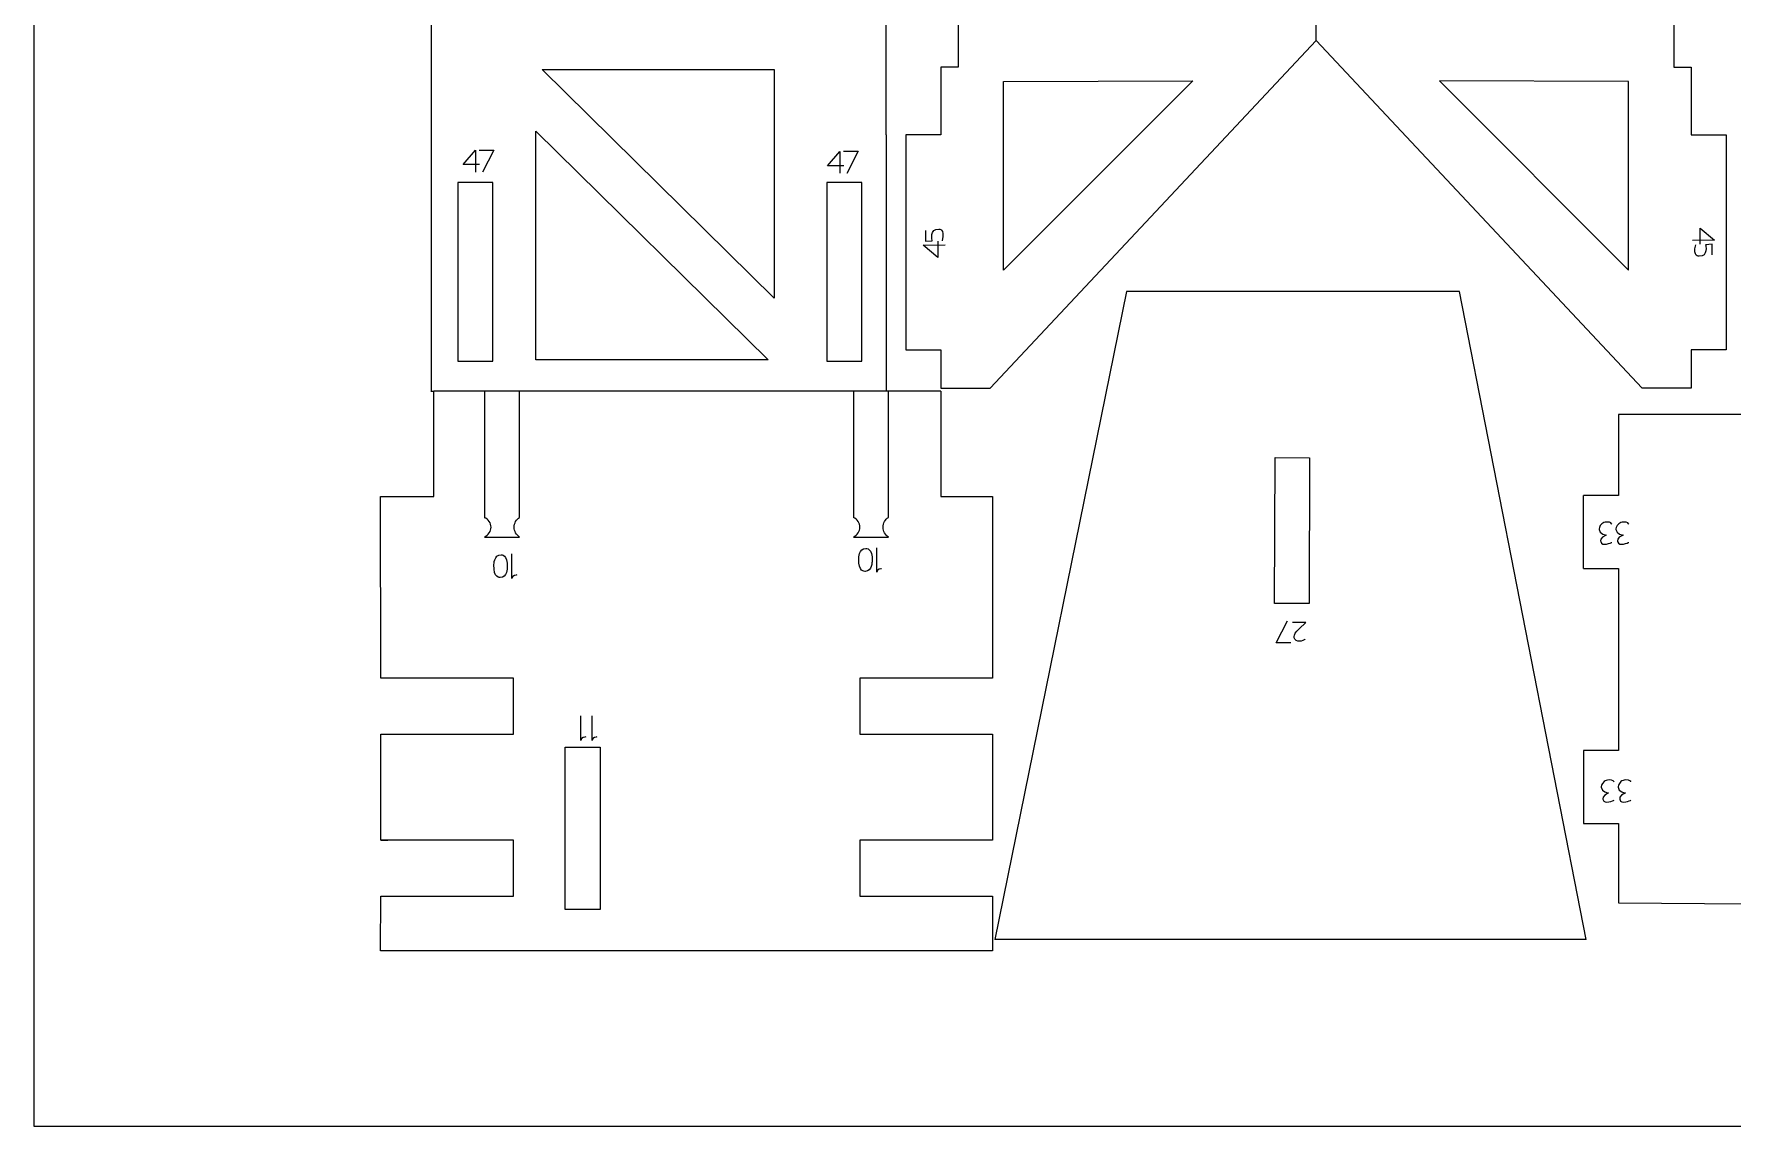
# Model space of a CAD drawing. Header units: centimetres. Extents: x -25 to 25, y -32.5 to 32.5.
# Drawn here: x -25 to -10.14, y -32.5 to -22.95 of the extents above; entities that cross this region are included whole.
import ezdxf

# ---------------------------------------------------------------- set-up
doc = ezdxf.new("R2010")
doc.units = ezdxf.units.CM
doc.header["$MEASUREMENT"] = 0
doc.layers.add('Capa 1', color=7, linetype='Continuous')

msp = doc.modelspace()

# ---------------------------------------------------------------- linework, layer by layer
at = {"layer": 'Capa 1', "color": 254}
msp.add_lwpolyline([(-25, -32.5), (25, -32.5), (25, 32.5), (-25, 32.5), (-25, -32.5)], close=True, dxfattribs=at)
at = {"layer": 'Capa 1', "color": 250, "lineweight": 9}
for points, knots in [([(-20.7962, -8.16641), (-20.7962, -8.16641), (-21.52369, -12.03015), (-21.52369, -12.03015), (-21.52369, -12.03015), (-21.52369, -12.03015), (-21.52369, -17.37187), (-21.52369, -17.37187), (-21.52369, -17.37187), (-21.52369, -17.37187), (-21.52369, -18.76288), (-21.52369, -18.76288), (-21.52369, -18.76288), (-21.52369, -18.76288), (-21.52369, -26.07733), (-21.52369, -26.07733)], [0, 0, 0, 0, 0.2, 0.2, 0.2, 0.2, 0.4, 0.4, 0.4, 0.4, 0.6, 0.6, 0.6, 0.6, 1, 1, 1, 1]), ([(-17.36773, -21.08445), (-17.36773, -21.08445), (-17.06173, -21.08445), (-17.06173, -21.08445), (-17.06173, -21.08445), (-17.06173, -21.08445), (-17.06173, -21.6745), (-17.06173, -21.6745), (-17.06173, -21.6745), (-17.06173, -21.6745), (-16.90873, -21.6745), (-16.90873, -21.6745), (-16.90873, -21.6745), (-16.90873, -21.6745), (-16.90873, -23.23733), (-16.90873, -23.23733), (-16.90873, -23.23733), (-16.90873, -23.23733), (-17.06173, -23.23733), (-17.06173, -23.23733), (-17.06173, -23.23733), (-17.06173, -23.23733), (-17.06173, -23.82737), (-17.06173, -23.82737), (-17.06173, -23.82737), (-17.06173, -23.82737), (-17.36773, -23.82737), (-17.36773, -23.82737)], [0, 0, 0, 0, 0.125, 0.125, 0.125, 0.125, 0.25, 0.25, 0.25, 0.25, 0.375, 0.375, 0.375, 0.375, 0.5, 0.5, 0.5, 0.5, 0.625, 0.625, 0.625, 0.625, 0.75, 0.75, 0.75, 0.75, 1, 1, 1, 1]), ([(-10.18649, -21.08446), (-10.18649, -21.08446), (-10.49249, -21.08446), (-10.49249, -21.08446), (-10.49249, -21.08446), (-10.49249, -21.08446), (-10.49249, -21.67451), (-10.49249, -21.67451), (-10.49249, -21.67451), (-10.49249, -21.67451), (-10.64549, -21.67451), (-10.64549, -21.67451), (-10.64549, -21.67451), (-10.64549, -21.67451), (-10.64549, -23.23734), (-10.64549, -23.23734), (-10.64549, -23.23734), (-10.64549, -23.23734), (-10.49249, -23.23734), (-10.49249, -23.23734), (-10.49249, -23.23734), (-10.49249, -23.23734), (-10.49249, -23.82738), (-10.49249, -23.82738), (-10.49249, -23.82738), (-10.49249, -23.82738), (-10.18649, -23.82738), (-10.18649, -23.82738)], [0, 0, 0, 0, 0.125, 0.125, 0.125, 0.125, 0.25, 0.25, 0.25, 0.25, 0.375, 0.375, 0.375, 0.375, 0.5, 0.5, 0.5, 0.5, 0.625, 0.625, 0.625, 0.625, 0.75, 0.75, 0.75, 0.75, 1, 1, 1, 1]), ([(-17.06168, -26.04398), (-17.06168, -26.04398), (-16.63073, -26.04405), (-16.63073, -26.04405), (-16.63073, -26.04405), (-16.63073, -26.04405), (-13.77711, -23.00346), (-13.77711, -23.00346)], [0, 0, 0, 0, 0.33333333, 0.33333333, 0.33333333, 0.33333333, 1, 1, 1, 1]), ([(-10.49254, -26.04399), (-10.49254, -26.04399), (-10.92349, -26.04406), (-10.92349, -26.04406), (-10.92349, -26.04406), (-10.92349, -26.04406), (-13.77711, -23.00347), (-13.77711, -23.00347)], [0, 0, 0, 0, 0.33333333, 0.33333333, 0.33333333, 0.33333333, 1, 1, 1, 1]), ([(-18.51912, -25.25768), (-18.51912, -25.25768), (-18.51912, -23.25566), (-18.51912, -23.25566), (-18.51912, -23.25566), (-18.51912, -23.25566), (-20.55218, -23.25566), (-20.55218, -23.25566), (-20.55218, -23.25566), (-20.55218, -23.25566), (-18.51912, -25.25768), (-18.51912, -25.25768)], [0, 0, 0, 0, 0.25, 0.25, 0.25, 0.25, 0.5, 0.5, 0.5, 0.5, 1, 1, 1, 1]), ([(-16.51188, -25.01117), (-16.51188, -25.01117), (-14.85664, -23.35594), (-14.85664, -23.35594), (-14.85664, -23.35594), (-14.85664, -23.35594), (-16.51189, -23.36044), (-16.51189, -23.36044), (-16.51189, -23.36044), (-16.51189, -23.36044), (-16.51188, -25.01117), (-16.51188, -25.01117)], [0, 0, 0, 0, 0.25, 0.25, 0.25, 0.25, 0.5, 0.5, 0.5, 0.5, 1, 1, 1, 1]), ([(-11.04234, -25.01118), (-11.04234, -25.01118), (-12.69758, -23.35595), (-12.69758, -23.35595), (-12.69758, -23.35595), (-12.69758, -23.35595), (-11.04233, -23.36045), (-11.04233, -23.36045), (-11.04233, -23.36045), (-11.04233, -23.36045), (-11.04234, -25.01118), (-11.04234, -25.01118)], [0, 0, 0, 0, 0.25, 0.25, 0.25, 0.25, 0.5, 0.5, 0.5, 0.5, 1, 1, 1, 1]), ([(-20.60615, -23.79542), (-20.60615, -23.79542), (-20.60615, -25.79744), (-20.60615, -25.79744), (-20.60615, -25.79744), (-20.60615, -25.79744), (-18.57309, -25.79744), (-18.57309, -25.79744), (-18.57309, -25.79744), (-18.57309, -25.79744), (-20.60615, -23.79542), (-20.60615, -23.79542)], [0, 0, 0, 0, 0.25, 0.25, 0.25, 0.25, 0.5, 0.5, 0.5, 0.5, 1, 1, 1, 1]), ([(-20.98209, -25.80797), (-20.98209, -25.80797), (-21.28809, -25.80797), (-21.28809, -25.80797), (-21.28809, -25.80797), (-21.28809, -25.80797), (-21.28809, -24.24514), (-21.28809, -24.24514), (-21.28809, -24.24514), (-21.28809, -24.24514), (-20.98209, -24.24514), (-20.98209, -24.24514), (-20.98209, -24.24514), (-20.98209, -24.24514), (-20.98209, -25.80797), (-20.98209, -25.80797)], [0, 0, 0, 0, 0.2, 0.2, 0.2, 0.2, 0.4, 0.4, 0.4, 0.4, 0.6, 0.6, 0.6, 0.6, 1, 1, 1, 1]), ([(-18.05856, -25.80797), (-18.05856, -25.80797), (-18.05856, -24.24514), (-18.05856, -24.24514), (-18.05856, -24.24514), (-18.05856, -24.24514), (-17.75256, -24.24514), (-17.75256, -24.24514), (-17.75256, -24.24514), (-17.75256, -24.24514), (-17.75256, -25.80797), (-17.75256, -25.80797), (-17.75256, -25.80797), (-17.75256, -25.80797), (-18.05856, -25.80797), (-18.05856, -25.80797)], [0, 0, 0, 0, 0.2, 0.2, 0.2, 0.2, 0.4, 0.4, 0.4, 0.4, 0.6, 0.6, 0.6, 0.6, 1, 1, 1, 1]), ([(-11.41312, -30.86678), (-11.41312, -30.86678), (-12.52117, -25.19965), (-12.52117, -25.19965), (-12.52117, -25.19965), (-12.52117, -25.19965), (-12.56498, -25.19965), (-12.56498, -25.19965), (-12.56498, -25.19965), (-12.56498, -25.19965), (-15.43549, -25.19965), (-15.43549, -25.19965), (-15.43549, -25.19965), (-15.43549, -25.19965), (-16.58738, -30.86678), (-16.58738, -30.86678)], [0, 0, 0, 0, 0.2, 0.2, 0.2, 0.2, 0.4, 0.4, 0.4, 0.4, 0.6, 0.6, 0.6, 0.6, 1, 1, 1, 1]), ([(-17.36773, -25.70915), (-17.36773, -25.70915), (-17.06173, -25.70915), (-17.06173, -25.70915), (-17.06173, -25.70915), (-17.06173, -25.70915), (-17.06168, -26.04398), (-17.06168, -26.04398)], [0, 0, 0, 0, 0.33333333, 0.33333333, 0.33333333, 0.33333333, 1, 1, 1, 1]), ([(-10.18649, -25.70916), (-10.18649, -25.70916), (-10.49249, -25.70916), (-10.49249, -25.70916), (-10.49249, -25.70916), (-10.49249, -25.70916), (-10.49254, -26.04399), (-10.49254, -26.04399)], [0, 0, 0, 0, 0.33333333, 0.33333333, 0.33333333, 0.33333333, 1, 1, 1, 1]), ([(-21.96637, -30.96625), (-21.96637, -30.96625), (-21.96406, -30.48825), (-21.96406, -30.48825), (-21.96406, -30.48825), (-21.96406, -30.48825), (-20.80153, -30.48825), (-20.80153, -30.48825), (-20.80153, -30.48825), (-20.80153, -30.48825), (-20.80153, -29.99795), (-20.80153, -29.99795), (-20.80153, -29.99795), (-20.80153, -29.99795), (-21.96406, -29.99795), (-21.96406, -29.99795), (-21.96406, -29.99795), (-21.95454, -29.99795), (-21.82843, -29.99795), (-21.96406, -29.99795), (-21.96406, -29.99795), (-21.96406, -29.99795), (-21.96355, -29.07301), (-21.96355, -29.07301), (-21.96355, -29.07301), (-21.86229, -29.07301), (-21.11264, -29.07301), (-20.80102, -29.07301), (-20.80102, -29.07301), (-20.80102, -29.07301), (-20.80102, -28.58271), (-20.80102, -28.58271), (-20.80102, -28.58271), (-20.80102, -28.58271), (-21.96355, -28.58271), (-21.96355, -28.58271), (-21.96355, -28.58271), (-21.96355, -28.58271), (-21.96664, -26.99228), (-21.96664, -26.99228), (-21.96664, -26.99228), (-21.96664, -26.99228), (-21.49978, -26.99228), (-21.49978, -26.99228), (-21.49978, -26.99228), (-21.49978, -26.99228), (-21.49978, -26.07081), (-21.49978, -26.07081)], [0, 0, 0, 0, 0.07692308, 0.07692308, 0.07692308, 0.07692308, 0.15384615, 0.15384615, 0.15384615, 0.15384615, 0.23076923, 0.23076923, 0.23076923, 0.23076923, 0.30769231, 0.30769231, 0.30769231, 0.30769231, 0.38461538, 0.38461538, 0.38461538, 0.38461538, 0.46153846, 0.46153846, 0.46153846, 0.46153846, 0.53846154, 0.53846154, 0.53846154, 0.53846154, 0.61538462, 0.61538462, 0.61538462, 0.61538462, 0.69230769, 0.69230769, 0.69230769, 0.69230769, 0.76923077, 0.76923077, 0.76923077, 0.76923077, 0.84615385, 0.84615385, 0.84615385, 0.84615385, 1, 1, 1, 1]), ([(-17.06172, -26.07081), (-17.06172, -26.07081), (-17.06172, -26.99228), (-17.06172, -26.99228), (-17.06172, -26.99228), (-17.06172, -26.99228), (-16.60853, -26.99228), (-16.60853, -26.99228), (-16.60853, -26.99228), (-16.60853, -26.99228), (-16.60886, -28.58271), (-16.60886, -28.58271), (-16.60886, -28.58271), (-16.60886, -28.58271), (-17.77139, -28.58271), (-17.77139, -28.58271), (-17.77139, -28.58271), (-17.77139, -28.58271), (-17.77139, -29.07301), (-17.77139, -29.07301), (-17.77139, -29.07301), (-17.47077, -29.07301), (-16.66687, -29.07301), (-16.60886, -29.07301), (-16.60886, -29.07301), (-16.60886, -29.07301), (-16.60835, -29.99796), (-16.60835, -29.99796), (-16.60835, -29.99796), (-16.62352, -29.99796), (-17.49848, -29.99795), (-17.77088, -29.99795), (-17.77088, -29.99795), (-17.77088, -29.99795), (-17.77088, -30.48825), (-17.77088, -30.48825), (-17.77088, -30.48825), (-17.77088, -30.48825), (-16.60835, -30.48825), (-16.60835, -30.48825), (-16.60835, -30.48825), (-16.60835, -30.48825), (-16.60835, -30.96625), (-16.60835, -30.96625), (-16.60835, -30.96625), (-16.60835, -30.96625), (-21.96637, -30.96625), (-21.96637, -30.96625)], [0, 0, 0, 0, 0.07692308, 0.07692308, 0.07692308, 0.07692308, 0.15384615, 0.15384615, 0.15384615, 0.15384615, 0.23076923, 0.23076923, 0.23076923, 0.23076923, 0.30769231, 0.30769231, 0.30769231, 0.30769231, 0.38461538, 0.38461538, 0.38461538, 0.38461538, 0.46153846, 0.46153846, 0.46153846, 0.46153846, 0.53846154, 0.53846154, 0.53846154, 0.53846154, 0.61538462, 0.61538462, 0.61538462, 0.61538462, 0.69230769, 0.69230769, 0.69230769, 0.69230769, 0.76923077, 0.76923077, 0.76923077, 0.76923077, 0.84615385, 0.84615385, 0.84615385, 0.84615385, 1, 1, 1, 1]), ([(-11.43646, -29.85393), (-11.28472, -29.85393), (-11.26824, -29.85393), (-11.12808, -29.85393), (-11.12808, -29.85393), (-11.12808, -29.85393), (-11.12876, -30.54797), (-11.12876, -30.54797), (-11.12876, -30.54797), (-11.12876, -30.54797), (-9.24631, -30.56199), (-9.24631, -30.56199), (-9.24631, -30.56199), (-9.24631, -30.37003), (-9.24867, -30.3718), (-9.24631, -30.25599), (-9.24631, -30.25599), (-9.24631, -30.25599), (-7.65394, -30.25599), (-7.65394, -30.25599), (-7.65394, -30.25599), (-7.65394, -30.39812), (-7.65158, -30.36776), (-7.65158, -30.56199), (-7.65158, -30.56199), (-7.65158, -30.56199), (-5.7698, -30.56199), (-5.7698, -30.56199), (-5.7698, -30.56199), (-5.7698, -30.56199), (-5.76979, -29.85393), (-5.76979, -29.85393), (-5.76979, -29.85393), (-5.65508, -29.85393), (-5.85043, -29.85393), (-5.46144, -29.85393), (-5.46144, -29.85393), (-5.46144, -29.85393), (-5.46144, -29.21604), (-5.46144, -29.21604), (-5.46144, -29.21604), (-5.61427, -29.21604), (-5.68577, -29.21604), (-5.76744, -29.21604), (-5.76744, -29.21604), (-5.76744, -29.21604), (-5.7698, -27.62131), (-5.7698, -27.62131), (-5.7698, -27.62131), (-5.66035, -27.62131), (-5.67053, -27.62131), (-5.46144, -27.62131), (-5.46144, -27.62131), (-5.46144, -27.62131), (-5.46144, -26.98342), (-5.46144, -26.98342), (-5.46144, -26.98342), (-5.61427, -26.98342), (-5.67452, -26.98342), (-5.76744, -26.98342), (-5.76744, -26.98342), (-5.76744, -26.98342), (-5.7698, -26.27536), (-5.7698, -26.27536), (-5.7698, -26.27536), (-5.7698, -26.27536), (-7.65158, -26.27536), (-7.65158, -26.27536), (-7.65158, -26.27536), (-7.65224, -26.36142), (-7.65394, -26.57431), (-7.65394, -26.68336), (-7.65394, -26.68336), (-7.65394, -26.68336), (-9.24631, -26.68336), (-9.24631, -26.68336), (-9.24631, -26.68336), (-9.24631, -26.60015), (-9.24631, -26.42836), (-9.24631, -26.27536), (-9.24631, -26.27536), (-9.24631, -26.27536), (-11.12808, -26.27536), (-11.12808, -26.27536), (-11.12808, -26.27536), (-11.12808, -26.27536), (-11.13046, -26.98342), (-11.13046, -26.98342), (-11.13046, -26.98342), (-11.26571, -26.98342), (-11.28197, -26.98342), (-11.43646, -26.98342)], [0, 0, 0, 0, 0.04166667, 0.04166667, 0.04166667, 0.04166667, 0.08333333, 0.08333333, 0.08333333, 0.08333333, 0.125, 0.125, 0.125, 0.125, 0.16666667, 0.16666667, 0.16666667, 0.16666667, 0.20833333, 0.20833333, 0.20833333, 0.20833333, 0.25, 0.25, 0.25, 0.25, 0.29166667, 0.29166667, 0.29166667, 0.29166667, 0.33333333, 0.33333333, 0.33333333, 0.33333333, 0.375, 0.375, 0.375, 0.375, 0.41666667, 0.41666667, 0.41666667, 0.41666667, 0.45833333, 0.45833333, 0.45833333, 0.45833333, 0.5, 0.5, 0.5, 0.5, 0.54166667, 0.54166667, 0.54166667, 0.54166667, 0.58333333, 0.58333333, 0.58333333, 0.58333333, 0.625, 0.625, 0.625, 0.625, 0.66666667, 0.66666667, 0.66666667, 0.66666667, 0.70833333, 0.70833333, 0.70833333, 0.70833333, 0.75, 0.75, 0.75, 0.75, 0.79166667, 0.79166667, 0.79166667, 0.79166667, 0.83333333, 0.83333333, 0.83333333, 0.83333333, 0.875, 0.875, 0.875, 0.875, 0.91666667, 0.91666667, 0.91666667, 0.91666667, 1, 1, 1, 1]), ([(-14.13404, -26.65195), (-14.13404, -26.65195), (-14.13922, -27.92709), (-14.13922, -27.92709), (-14.13922, -27.92709), (-14.13922, -27.92709), (-13.83839, -27.92796), (-13.83839, -27.92796), (-13.83839, -27.92796), (-13.83839, -27.92796), (-13.83322, -26.65282), (-13.83322, -26.65282), (-13.83322, -26.65282), (-13.83322, -26.65282), (-14.13404, -26.65195), (-14.13404, -26.65195)], [0, 0, 0, 0, 0.2, 0.2, 0.2, 0.2, 0.4, 0.4, 0.4, 0.4, 0.6, 0.6, 0.6, 0.6, 1, 1, 1, 1]), ([(-21.05526, -27.34701), (-21.0214, -27.32887), (-20.99896, -27.29717), (-20.99896, -27.2611), (-20.99896, -27.2611), (-20.99896, -27.22504), (-21.0214, -27.19333), (-21.05526, -27.1752)], [0, 0, 0, 0, 0.33333333, 0.33333333, 0.33333333, 0.33333333, 1, 1, 1, 1]), ([(-20.74926, -27.34701), (-20.77752, -27.32887), (-20.79624, -27.29717), (-20.79624, -27.2611), (-20.79624, -27.2611), (-20.79624, -27.22504), (-20.77752, -27.19333), (-20.74926, -27.1752)], [0, 0, 0, 0, 0.33333333, 0.33333333, 0.33333333, 0.33333333, 1, 1, 1, 1]), ([(-17.82573, -27.34701), (-17.79187, -27.32887), (-17.76943, -27.29717), (-17.76943, -27.2611), (-17.76943, -27.2611), (-17.76943, -27.22504), (-17.79187, -27.19333), (-17.82573, -27.1752)], [0, 0, 0, 0, 0.33333333, 0.33333333, 0.33333333, 0.33333333, 1, 1, 1, 1]), ([(-17.51973, -27.34701), (-17.54799, -27.32887), (-17.56671, -27.29717), (-17.56671, -27.2611), (-17.56671, -27.2611), (-17.56671, -27.22504), (-17.54799, -27.19333), (-17.51973, -27.1752)], [0, 0, 0, 0, 0.33333333, 0.33333333, 0.33333333, 0.33333333, 1, 1, 1, 1]), ([(-11.43646, -27.62131), (-11.43646, -27.62131), (-11.1281, -27.62131), (-11.1281, -27.62131), (-11.1281, -27.62131), (-11.1281, -27.62131), (-11.13046, -29.21604), (-11.13046, -29.21604), (-11.13046, -29.21604), (-11.13046, -29.21604), (-11.43646, -29.21604), (-11.43646, -29.21604)], [0, 0, 0, 0, 0.25, 0.25, 0.25, 0.25, 0.5, 0.5, 0.5, 0.5, 1, 1, 1, 1]), ([(-20.34908, -30.60641), (-20.34908, -30.60641), (-20.04308, -30.60641), (-20.04308, -30.60641), (-20.04308, -30.60641), (-20.04308, -30.60641), (-20.04308, -29.1841), (-20.04308, -29.1841), (-20.04308, -29.1841), (-20.04308, -29.1841), (-20.34908, -29.1841), (-20.34908, -29.1841), (-20.34908, -29.1841), (-20.34908, -29.1841), (-20.34908, -30.60641), (-20.34908, -30.60641)], [0, 0, 0, 0, 0.2, 0.2, 0.2, 0.2, 0.4, 0.4, 0.4, 0.4, 0.6, 0.6, 0.6, 0.6, 1, 1, 1, 1])]:
    msp.add_open_spline(points, degree=3, knots=knots, dxfattribs=at)
for points in [[(-17.53954, -23.82737), (-17.53954, -23.82737), (-17.53124, -13.27216), (-17.53124, -13.27216)], [(-13.7771, -23.00347), (-13.7771, -23.00347), (-13.7771, -13.89393), (-13.7771, -13.89393)], [(-17.53954, -23.82737), (-17.53954, -23.82737), (-17.53954, -25.70915), (-17.53954, -25.70915)], [(-17.36773, -23.82737), (-17.36773, -23.82737), (-17.36773, -25.70915), (-17.36773, -25.70915)], [(-10.18649, -23.82738), (-10.18649, -23.82738), (-10.18649, -25.70916), (-10.18649, -25.70916)], [(-17.53954, -25.70915), (-17.53954, -25.70915), (-17.53954, -26.07081), (-17.53954, -26.07081)], [(-21.52369, -26.07005), (-21.52369, -26.07005), (-21.49978, -26.07081), (-21.49978, -26.07081)], [(-17.06172, -26.07081), (-17.06172, -26.07081), (-21.49978, -26.07081), (-21.49978, -26.07081)], [(-21.05526, -26.07081), (-21.05526, -26.07081), (-21.05526, -27.18231), (-21.05526, -27.18231)], [(-20.74926, -27.1752), (-20.74926, -27.1752), (-20.74926, -26.07081), (-20.74926, -26.07081)], [(-17.82573, -26.07081), (-17.82573, -26.07081), (-17.82573, -27.1752), (-17.82573, -27.1752)], [(-17.51973, -27.1752), (-17.51973, -27.1752), (-17.51973, -26.07081), (-17.51973, -26.07081)], [(-11.43646, -27.62131), (-11.43646, -27.62131), (-11.43646, -26.98342), (-11.43646, -26.98342)], [(-21.05526, -27.34701), (-21.05526, -27.34701), (-20.74926, -27.34701), (-20.74926, -27.34701)], [(-17.82573, -27.34701), (-17.82573, -27.34701), (-17.51973, -27.34701), (-17.51973, -27.34701)], [(-11.43646, -29.21604), (-11.43646, -29.21604), (-11.43646, -29.85393), (-11.43646, -29.85393)], [(-11.41312, -30.86678), (-11.41312, -30.86678), (-16.58738, -30.86678), (-16.58738, -30.86678)]]:
    msp.add_open_spline(points, degree=3, dxfattribs=at)
at = {"layer": 'Capa 1', "color": 22, "lineweight": 9}
for points, knots in [([(-21.09993, -24.08887), (-21.09993, -24.08887), (-21.24239, -24.08887), (-21.24239, -24.08887), (-21.24239, -24.08887), (-21.24239, -24.08887), (-21.13524, -23.96279), (-21.13524, -23.96279), (-21.13524, -23.96279), (-21.13524, -23.96279), (-21.134, -24.15446), (-21.134, -24.15446)], [0, 0, 0, 0, 0.25, 0.25, 0.25, 0.25, 0.5, 0.5, 0.5, 0.5, 1, 1, 1, 1]), ([(-21.10333, -23.96194), (-21.10333, -23.96194), (-20.97556, -23.96194), (-20.97556, -23.96194), (-20.97556, -23.96194), (-20.97556, -23.96194), (-21.07473, -24.15531), (-21.07473, -24.15531)], [0, 0, 0, 0, 0.33333333, 0.33333333, 0.33333333, 0.33333333, 1, 1, 1, 1]), ([(-17.91017, -24.09911), (-17.91017, -24.09911), (-18.05262, -24.09911), (-18.05262, -24.09911), (-18.05262, -24.09911), (-18.05262, -24.09911), (-17.94547, -23.97303), (-17.94547, -23.97303), (-17.94547, -23.97303), (-17.94547, -23.97303), (-17.94424, -24.1647), (-17.94424, -24.1647)], [0, 0, 0, 0, 0.25, 0.25, 0.25, 0.25, 0.5, 0.5, 0.5, 0.5, 1, 1, 1, 1]), ([(-17.91357, -23.97218), (-17.91357, -23.97218), (-17.7858, -23.97218), (-17.7858, -23.97218), (-17.7858, -23.97218), (-17.7858, -23.97218), (-17.88497, -24.16556), (-17.88497, -24.16556)], [0, 0, 0, 0, 0.33333333, 0.33333333, 0.33333333, 0.33333333, 1, 1, 1, 1]), ([(-17.19459, -24.66441), (-17.19459, -24.66441), (-17.19515, -24.75771), (-17.19515, -24.75771), (-17.19515, -24.75771), (-17.19515, -24.75771), (-17.13764, -24.75435), (-17.13764, -24.75435)], [0, 0, 0, 0, 0.33333333, 0.33333333, 0.33333333, 0.33333333, 1, 1, 1, 1]), ([(-17.13764, -24.75435), (-17.13764, -24.75435), (-17.16219, -24.64716), (-17.07933, -24.65346), (-17.07933, -24.65346), (-17.07933, -24.65346), (-17.02253, -24.64213), (-17.05028, -24.75435)], [0, 0, 0, 0, 0.33333333, 0.33333333, 0.33333333, 0.33333333, 1, 1, 1, 1]), ([(-10.41536, -24.78602), (-10.41536, -24.78602), (-10.41536, -24.64357), (-10.41536, -24.64357), (-10.41536, -24.64357), (-10.41536, -24.64357), (-10.28928, -24.75072), (-10.28928, -24.75072), (-10.28928, -24.75072), (-10.28928, -24.75072), (-10.48095, -24.75195), (-10.48095, -24.75195)], [0, 0, 0, 0, 0.25, 0.25, 0.25, 0.25, 0.5, 0.5, 0.5, 0.5, 1, 1, 1, 1]), ([(-17.08865, -24.75756), (-17.08865, -24.75756), (-17.08865, -24.90001), (-17.08865, -24.90001), (-17.08865, -24.90001), (-17.08865, -24.90001), (-17.21474, -24.79286), (-17.21474, -24.79286), (-17.21474, -24.79286), (-17.21474, -24.79286), (-17.02307, -24.79162), (-17.02307, -24.79162)], [0, 0, 0, 0, 0.25, 0.25, 0.25, 0.25, 0.5, 0.5, 0.5, 0.5, 1, 1, 1, 1]), ([(-10.36637, -24.78922), (-10.36637, -24.78922), (-10.34183, -24.89641), (-10.42468, -24.89011), (-10.42468, -24.89011), (-10.42468, -24.89011), (-10.48149, -24.90144), (-10.45373, -24.78922)], [0, 0, 0, 0, 0.33333333, 0.33333333, 0.33333333, 0.33333333, 1, 1, 1, 1]), ([(-10.30942, -24.87917), (-10.30942, -24.87917), (-10.30886, -24.78587), (-10.30886, -24.78587), (-10.30886, -24.78587), (-10.30886, -24.78587), (-10.36637, -24.78922), (-10.36637, -24.78922)], [0, 0, 0, 0, 0.33333333, 0.33333333, 0.33333333, 0.33333333, 1, 1, 1, 1]), ([(-11.18778, -27.23339), (-11.18778, -27.23339), (-11.19516, -27.21454), (-11.23193, -27.21577), (-11.23193, -27.21577), (-11.25101, -27.2164), (-11.26468, -27.22322), (-11.2746, -27.23103), (-11.2746, -27.23103), (-11.29877, -27.2501), (-11.30001, -27.27972), (-11.30001, -27.27972), (-11.30001, -27.27972), (-11.29877, -27.32227), (-11.23633, -27.33047), (-11.23633, -27.33047), (-11.23633, -27.33047), (-11.29749, -27.3532), (-11.28487, -27.38598), (-11.28487, -27.38598), (-11.28487, -27.38598), (-11.27605, -27.43639), (-11.18778, -27.39356), (-11.18778, -27.39356)], [0, 0, 0, 0, 0.14285714, 0.14285714, 0.14285714, 0.14285714, 0.28571429, 0.28571429, 0.28571429, 0.28571429, 0.42857143, 0.42857143, 0.42857143, 0.42857143, 0.57142857, 0.57142857, 0.57142857, 0.57142857, 0.71428571, 0.71428571, 0.71428571, 0.71428571, 1, 1, 1, 1]), ([(-11.04037, -27.23339), (-11.04037, -27.23339), (-11.04775, -27.21454), (-11.08452, -27.21577), (-11.08452, -27.21577), (-11.1036, -27.2164), (-11.11727, -27.22322), (-11.12719, -27.23103), (-11.12719, -27.23103), (-11.15136, -27.2501), (-11.1526, -27.27972), (-11.1526, -27.27972), (-11.1526, -27.27972), (-11.15136, -27.32227), (-11.08892, -27.33047), (-11.08892, -27.33047), (-11.08892, -27.33047), (-11.15007, -27.3532), (-11.13746, -27.38598), (-11.13746, -27.38598), (-11.13746, -27.38598), (-11.12864, -27.43639), (-11.04037, -27.39356), (-11.04037, -27.39356)], [0, 0, 0, 0, 0.14285714, 0.14285714, 0.14285714, 0.14285714, 0.28571429, 0.28571429, 0.28571429, 0.28571429, 0.42857143, 0.42857143, 0.42857143, 0.42857143, 0.57142857, 0.57142857, 0.57142857, 0.57142857, 0.71428571, 0.71428571, 0.71428571, 0.71428571, 1, 1, 1, 1]), ([(-20.91124, -27.50198), (-20.91124, -27.50198), (-20.85043, -27.49414), (-20.85656, -27.61338), (-20.85656, -27.61338), (-20.85656, -27.61338), (-20.85656, -27.70422), (-20.9187, -27.70187)], [0, 0, 0, 0, 0.33333333, 0.33333333, 0.33333333, 0.33333333, 1, 1, 1, 1]), ([(-17.72524, -27.64699), (-17.72524, -27.64699), (-17.7861, -27.65479), (-17.77999, -27.53561), (-17.77999, -27.53561), (-17.77999, -27.53561), (-17.77995, -27.44478), (-17.71777, -27.44707)], [0, 0, 0, 0, 0.33333333, 0.33333333, 0.33333333, 0.33333333, 1, 1, 1, 1]), ([(-17.71777, -27.44729), (-17.71777, -27.44729), (-17.65696, -27.43945), (-17.66309, -27.55869), (-17.66309, -27.55869), (-17.66309, -27.55869), (-17.66309, -27.64953), (-17.72524, -27.64718)], [0, 0, 0, 0, 0.33333333, 0.33333333, 0.33333333, 0.33333333, 1, 1, 1, 1]), ([(-20.9187, -27.70168), (-20.9187, -27.70168), (-20.97957, -27.70948), (-20.97346, -27.59031), (-20.97346, -27.59031), (-20.97346, -27.59031), (-20.97342, -27.49947), (-20.91124, -27.50176)], [0, 0, 0, 0, 0.33333333, 0.33333333, 0.33333333, 0.33333333, 1, 1, 1, 1]), ([(-13.99878, -28.27327), (-13.99878, -28.27327), (-14.12655, -28.27328), (-14.12655, -28.27328), (-14.12655, -28.27328), (-14.12655, -28.27328), (-14.02739, -28.0799), (-14.02739, -28.0799)], [0, 0, 0, 0, 0.33333333, 0.33333333, 0.33333333, 0.33333333, 1, 1, 1, 1]), ([(-13.92452, -28.14904), (-13.92452, -28.14904), (-13.86528, -28.09357), (-13.86528, -28.09357), (-13.86528, -28.09357), (-13.86528, -28.09357), (-13.98291, -28.09358), (-13.98291, -28.09358)], [0, 0, 0, 0, 0.33333333, 0.33333333, 0.33333333, 0.33333333, 1, 1, 1, 1]), ([(-13.87156, -28.24109), (-13.87156, -28.24109), (-13.93462, -28.28272), (-13.96233, -28.24109), (-13.96233, -28.24109), (-13.96233, -28.24109), (-13.99387, -28.20957), (-13.92452, -28.14904)], [0, 0, 0, 0, 0.33333333, 0.33333333, 0.33333333, 0.33333333, 1, 1, 1, 1]), ([(-11.1683, -29.48913), (-11.1683, -29.48913), (-11.17568, -29.47028), (-11.21245, -29.47151), (-11.21245, -29.47151), (-11.23153, -29.47214), (-11.2452, -29.47896), (-11.25512, -29.48677), (-11.25512, -29.48677), (-11.27929, -29.50584), (-11.28053, -29.53546), (-11.28053, -29.53546), (-11.28053, -29.53546), (-11.27929, -29.578), (-11.21685, -29.5862), (-11.21685, -29.5862), (-11.21685, -29.5862), (-11.278, -29.60894), (-11.26539, -29.64171), (-11.26539, -29.64171), (-11.26539, -29.64171), (-11.25657, -29.69213), (-11.1683, -29.6493), (-11.1683, -29.6493)], [0, 0, 0, 0, 0.14285714, 0.14285714, 0.14285714, 0.14285714, 0.28571429, 0.28571429, 0.28571429, 0.28571429, 0.42857143, 0.42857143, 0.42857143, 0.42857143, 0.57142857, 0.57142857, 0.57142857, 0.57142857, 0.71428571, 0.71428571, 0.71428571, 0.71428571, 1, 1, 1, 1]), ([(-11.02089, -29.48913), (-11.02089, -29.48913), (-11.02827, -29.47028), (-11.06504, -29.47151), (-11.06504, -29.47151), (-11.08412, -29.47214), (-11.09779, -29.47896), (-11.10771, -29.48677), (-11.10771, -29.48677), (-11.13188, -29.50584), (-11.13312, -29.53546), (-11.13312, -29.53546), (-11.13312, -29.53546), (-11.13188, -29.578), (-11.06944, -29.5862), (-11.06944, -29.5862), (-11.06944, -29.5862), (-11.13059, -29.60894), (-11.11798, -29.64171), (-11.11798, -29.64171), (-11.11798, -29.64171), (-11.10916, -29.69213), (-11.02089, -29.6493), (-11.02089, -29.6493)], [0, 0, 0, 0, 0.14285714, 0.14285714, 0.14285714, 0.14285714, 0.28571429, 0.28571429, 0.28571429, 0.28571429, 0.42857143, 0.42857143, 0.42857143, 0.42857143, 0.57142857, 0.57142857, 0.57142857, 0.57142857, 0.71428571, 0.71428571, 0.71428571, 0.71428571, 1, 1, 1, 1])]:
    msp.add_open_spline(points, degree=3, knots=knots, dxfattribs=at)
for points in [[(-20.81632, -27.70867), (-20.81632, -27.70867), (-20.81632, -27.49497), (-20.81632, -27.49497)], [(-17.62285, -27.65397), (-17.62285, -27.65397), (-17.62285, -27.44027), (-17.62285, -27.44027)], [(-17.57996, -27.62397), (-17.57996, -27.62397), (-17.62118, -27.62565), (-17.62285, -27.65397)], [(-20.77343, -27.67866), (-20.77343, -27.67866), (-20.81464, -27.68034), (-20.81632, -27.70867)], [(-20.2134, -29.1261), (-20.2134, -29.1261), (-20.2134, -28.9124), (-20.2134, -28.9124)], [(-20.11435, -29.1261), (-20.11435, -29.1261), (-20.11435, -28.9124), (-20.11435, -28.9124)], [(-20.1705, -29.09609), (-20.1705, -29.09609), (-20.21172, -29.09777), (-20.2134, -29.1261)], [(-20.07146, -29.09609), (-20.07146, -29.09609), (-20.11268, -29.09777), (-20.11435, -29.1261)]]:
    msp.add_open_spline(points, degree=3, dxfattribs=at)

doc.saveas('drawing.dxf')
